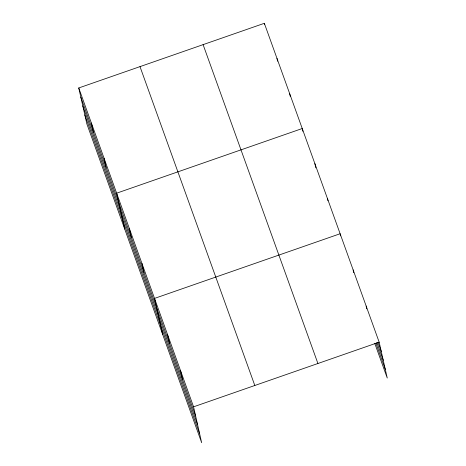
<?xml version="1.0" encoding="UTF-8"?>
<svg xmlns="http://www.w3.org/2000/svg" width="466" height="466" viewBox="0 0 466 466"><rect width="100%" height="100%" fill="white"/><g stroke="black" fill="none" stroke-linecap="round" stroke-linejoin="round"><path stroke-width="0.7" d="M78.748 87.963L193.571 406.824L201.656 442.7L86.833 123.84L78.748 87.963L264.344 23.3L379.167 342.161L387.252 378.037L374.728 343.261M193.571 406.824L379.167 342.161M378.054 342.527L381.246 351.393M376.843 342.458L383.227 360.183M375.94 343.337L385.265 369.247M203.1 44.637L317.917 363.497M139.998 66.626L254.815 385.487M80.834 97.196L195.65 416.056M82.814 105.986L197.636 424.846M84.853 115.044L199.675 433.91M366.154 306.022L366.789 308.865M353.141 269.884L353.776 272.726M340.605 235.878L340.128 233.746L154.531 298.409L162.617 334.285M327.493 198.673L327.977 200.805M314.865 163.601L315.826 167.859M302.877 131.365L302.236 128.523L116.64 193.186L124.725 229.062M289.602 93.45L290.242 96.287M276.973 58.372L277.614 61.215M264.344 23.3L264.665 24.721M180.558 370.686L182.637 379.918M167.544 334.547L169.624 343.78M141.903 263.337L143.982 272.569M129.274 228.264L131.354 237.491M104.011 158.114L106.091 167.341M91.383 123.036L93.462 132.268"/></g></svg>
